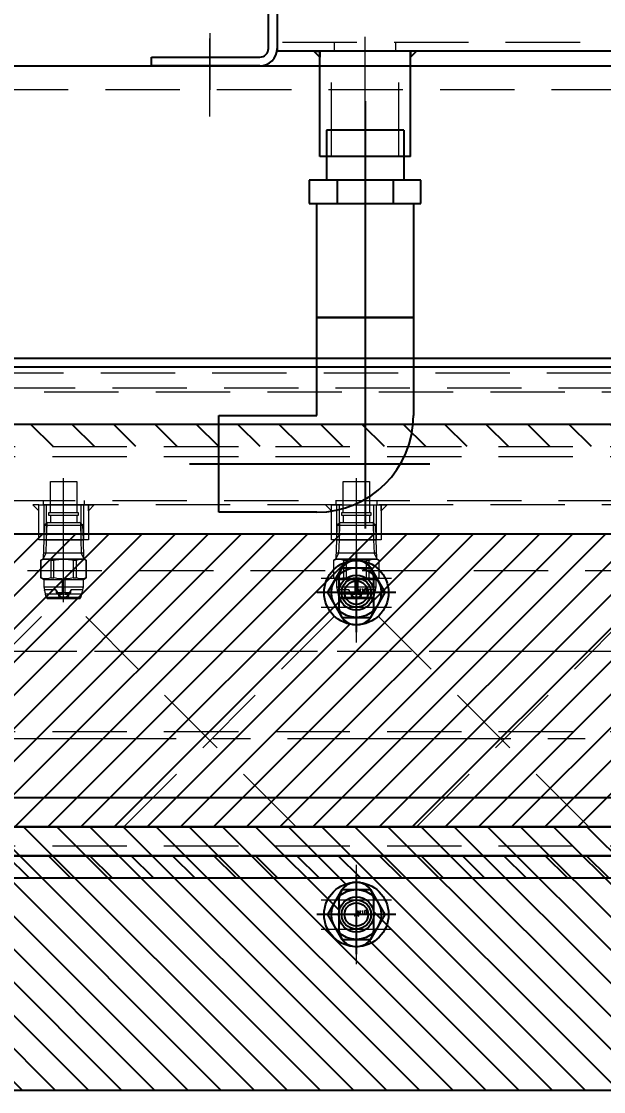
# Model space of a CAD drawing. Header units: millimetres. Extents: x -8731 to 85711, y -14522 to 31379.
# Drawn here: x 74788.5 to 74987.3, y 1697.2 to 2062.9 of the extents above; entities that cross this region are included whole.
import ezdxf
from ezdxf import colors
from ezdxf.entities.mleader import LeaderData, LeaderLine
from ezdxf.enums import TextEntityAlignment as Align
from ezdxf.math import Vec2, Vec3

# ---------------------------------------------------------------- set-up
doc = ezdxf.new("R2010")
doc.units = ezdxf.units.MM
doc.header["$LTSCALE"] = 4
doc.header["$PDMODE"] = 99
doc.header["$PDSIZE"] = 1
for name, pattern in [('CENTER2', [28.575, 19.05, -3.175, 3.175, -3.175]), ('HIDDEN', [9.525, 6.35, -3.175]), ('PHANTOM2', [31.75, 15.875, -3.175, 3.175, -3.175, 3.175, -3.175])]:
    doc.linetypes.add(name, pattern=pattern)
for name, color, linetype, lineweight in [('04_HIDDEN', 2, 'HIDDEN', 13), ('05_CENTER', 4, 'CENTER2', 13), ('06_PHANTOM', 2, 'PHANTOM2', 13), ('08_DIM', 3, 'Continuous', 13)]:
    doc.layers.add(name, color=color, linetype=linetype, lineweight=lineweight)
doc.layers.add('10_DRAFT', color=8, linetype='Continuous', lineweight=0, plot=False)
doc.layers.add('HOJO', color=7, linetype='Continuous')
doc.styles.add('KSS_TXT', font='txt.shx', dxfattribs={"bigfont": 'extfont2.shx'})
doc.styles.add('KSS_TXT_L', font='txt.shx', dxfattribs={"height": 9, "bigfont": 'extfont2.shx'})
doc.styles.get("Standard").update_dxf_attribs({"font": 'txt.shx', "bigfont": 'extfont2.shx'})
doc.dimstyles.new('KSS_DIM', dxfattribs={"dimscale": 3, "dimtxt": 3, "dimasz": 2.5, "dimexe": 1.25, "dimexo": 0.625, "dimtad": 1, "dimdsep": 46, "dimtxsty": 'KSS_TXT', "dimblk": 'OPEN30', "dimcen": 0, "dimazin": 2, "dimtfac": 0.75, "dimtmove": 0, "dimatfit": 3, "dimldrblk": 'OPEN30', "dimfxl": 1, "dimtolj": 1, "dimarcsym": 0})
pattern_1 = [(45, (-37378.324, 1191.48), (-7.0710678, 7.0710678), [])]

# ---------------------------------------------------------------- blocks, each defined once
blk = doc.blocks.new('AM_BALLOON1')
at = {"transparency": 16777216}
blk.add_circle((0, 0), 5, dxfattribs=at)
blk.add_attdef('B_NUMBER', text='', height=3, dxfattribs=at).set_placement((0, 0), align=Align.MIDDLE_CENTER)
blk = doc.blocks.new('_OPEN')
at = {"color": 0, "linetype": 'ByBlock'}
for p, q in [((-1, 0.167), (0, 0)), ((0, 0), (-1, -0.167)), ((0, 0), (-1, 0))]:
    blk.add_line(p, q, dxfattribs=at)
blk = doc.blocks.new('A$C07C31A19_1_1_1')
at = {"color": 0}
blk.add_lwpolyline([(-1000, 950), (1000, 950), (1000, 850), (-1000, 850)], close=True, dxfattribs=at)
at = {"layer": '04_HIDDEN'}
blk.add_line((-1000, 942), (1000, 942), dxfattribs=at)
at = {"layer": '05_CENTER'}
blk.add_line((-850, 932.72), (-850, 959.38), dxfattribs=at)
blk = doc.blocks.new('_Open30')
at = {"color": 0, "linetype": 'ByBlock', "lineweight": -2}
for p, q in [((-1, 0.2679), (0, 0)), ((0, 0), (-1, -0.2679)), ((0, 0), (-1, 0))]:
    blk.add_line(p, q, dxfattribs=at)
blk = doc.blocks.new('*D4639')
at = {"layer": '08_DIM', "color": 0, "lineweight": -2, "transparency": 16777216}
for p, q in [((74602.86, 2055.07), (74602.86, 2869.46)), ((74872.86, 2651.07), (74872.86, 2869.46)), ((74835.36, 2850.71), (74640.36, 2850.71))]:
    blk.add_line(p, q, dxfattribs=at)
at = {"layer": 'Defpoints', "color": 0, "transparency": 16777216}
for p in [(74602.86, 2850.71), (74872.86, 2641.69), (74602.86, 2045.69)]:
    blk.add_point(p, dxfattribs=at)
at = {"layer": '08_DIM', "color": 0, "lineweight": -2, "transparency": 16777216, "xscale": 37.5, "yscale": 37.5, "zscale": 37.5, "rotation": 180}
blk.add_blockref('_Open30', (74602.86, 2850.71), dxfattribs=at)
at = {"layer": '08_DIM', "color": 0, "lineweight": -2, "transparency": 16777216, "xscale": 37.5, "yscale": 37.5, "zscale": 37.5}
blk.add_blockref('_Open30', (74872.86, 2850.71), dxfattribs=at)
at = {"layer": '08_DIM', "color": 0, "transparency": 16777216, "insert": (74737.86, 2882.58), "char_height": 45, "attachment_point": 5, "style": 'KSS_TXT'}
blk.add_mtext('\\A1;270', dxfattribs=at)
blk = doc.blocks.new('*D4655')
at = {"layer": '08_DIM', "color": 0, "lineweight": -2, "transparency": 16777216}
for p, q in [((74752.86, 1934.57), (74752.86, 2191.06)), ((76652.86, 1934.57), (76652.86, 2191.06)), ((74790.36, 2172.31), (76615.36, 2172.31))]:
    blk.add_line(p, q, dxfattribs=at)
at = {"layer": 'Defpoints', "color": 0, "transparency": 16777216}
for p in [(76652.86, 2172.31), (74752.86, 1925.19), (76652.86, 1925.19)]:
    blk.add_point(p, dxfattribs=at)
at = {"layer": '08_DIM', "color": 0, "lineweight": -2, "transparency": 16777216, "xscale": 37.5, "yscale": 37.5, "zscale": 37.5, "rotation": 180}
blk.add_blockref('_Open30', (74752.86, 2172.31), dxfattribs=at)
at = {"layer": '08_DIM', "color": 0, "lineweight": -2, "transparency": 16777216, "xscale": 37.5, "yscale": 37.5, "zscale": 37.5}
blk.add_blockref('_Open30', (76652.86, 2172.31), dxfattribs=at)
at = {"layer": '08_DIM', "color": 0, "transparency": 16777216, "char_height": 45, "attachment_point": 5, "style": 'KSS_TXT'}
for s, insert in [('\\A1;1900', (76120.91, 2204.18)), ('\\A1;(濾布幅)', (76120.91, 2140.43))]:
    blk.add_mtext(s, dxfattribs=dict(at, insert=insert))
blk = doc.blocks.new('A$C10D23A00_1_1_1')
at = {"color": 0}
for points in [[(-959, 30), (959, 30)], [(959, -30), (-959, -30)]]:
    blk.add_lwpolyline(points, dxfattribs=at)
at = {"layer": '05_CENTER'}
blk.add_line((1081.54, 0), (-1081.54, 0), dxfattribs=at)
blk = doc.blocks.new('A$C398827A2_1_1_1')
blk.add_blockref('A$C10D23A00_1_1_1', (1050, -60.5))
blk = doc.blocks.new('A$C762A3C0D_1_1')
blk.add_blockref('A$C398827A2_1_1_1', (0, -69.5))
blk = doc.blocks.new('A$C7E840582_1_1_1')
h = blk.add_hatch()
h.set_pattern_fill('_USER', color=3, scale=10, angle=45, pattern_type=0)
h.set_pattern_definition(pattern_1)
h.paths.add_polyline_path([(980, 69.9), (979, 69.9), (979, 77.5), (980, 76.5)])
h.paths.add_polyline_path([(979, 69.9), (-980, 69.9), (-980, 76.5), (-979, 77.5), (979, 77.5)])
h = blk.add_hatch()
h.set_pattern_fill('_USER', color=3, scale=10, angle=45, pattern_type=0)
h.set_pattern_definition(pattern_1)
h.paths.add_polyline_path([(979, -77.5), (980, -76.5), (980, -69.9), (979, -69.9)])
h.paths.add_polyline_path([(979, -69.9), (-980, -69.9), (-980, -76.5), (-979, -77.5), (979, -77.5)])
at = {"color": 0}
blk.add_lwpolyline([(-979, 77.5), (979, 77.5), (980, 76.5), (980, -76.5), (979, -77.5), (-979, -77.5), (-980, -76.5), (-980, 76.5)], close=True, dxfattribs=at)
at = {"layer": '04_HIDDEN'}
for p, q in [((-980, 69.9), (980, 69.9)), ((-980, 66.5), (980, 66.5)), ((-980, -66.5), (980, -66.5)), ((-980, -69.9), (980, -69.9))]:
    blk.add_line(p, q, dxfattribs=at)
for points in [[(-980, 27.5), (980, 27.5)], [(980, -27.5), (-980, -27.5)]]:
    blk.add_lwpolyline(points, dxfattribs=at)
at = {"layer": '05_CENTER'}
blk.add_line((-1232.35, 0), (1092.61, 0), dxfattribs=at)
blk = doc.blocks.new('A$C141724F6_1_1')
at = {"xscale": -1, "rotation": 180}
blk.add_blockref('A$C7E840582_1_1_1', (1050, -73), dxfattribs=at)
blk = doc.blocks.new('A$C28002627_1_1_1')
at = {"color": 0, "linetype": 'CENTER2'}
for p, q in [((0, -11.18), (0, 11.18)), ((-11.18, 0), (11.18, 0))]:
    blk.add_line(p, q, dxfattribs=at)
at = {"color": 0}
for p, q in [((-9.81, 0), (-4.91, 8.5)), ((-4.91, 8.5), (4.91, 8.5)), ((4.91, 8.5), (9.81, 0)), ((-4.91, -8.5), (-9.81, 0)), ((9.81, 0), (4.91, -8.5)), ((4.91, -8.5), (-4.91, -8.5))]:
    blk.add_line(p, q, dxfattribs=at)
at = {"layer": '10_DRAFT', "style": 'KSS_TXT_L'}
blk.add_text('BT-M10', height=0.3, dxfattribs=at).set_placement((-0.7, -0.54))
blk = doc.blocks.new('A$C11D0153E_1_1')
at = {"color": 0}
blk.add_lwpolyline([(27, -150), (2033, -150), (2035, -148), (2035, -3), (25, -3), (25, -148)], close=True, dxfattribs=at)
blk.add_circle((230, -80), 6, dxfattribs=at)
at = {"layer": '04_HIDDEN'}
blk.add_line((2035, -5), (25, -5), dxfattribs=at)
at = {"layer": '05_CENTER'}
for p, q in [((230, -89.34), (230, -70.66)), ((239.34, -80), (220.66, -80))]:
    blk.add_line(p, q, dxfattribs=at)
at = {"layer": '04_HIDDEN'}
blk.add_blockref('A$C28002627_1_1_1', (230, -80), dxfattribs=at)
blk = doc.blocks.new('A$C46CA3476_1_1')
at = {"color": 0}
blk.add_lwpolyline([(-998, -20), (998, -20), (1000, -18), (1000, 68), (998, 70), (-998, 70), (-1000, 68), (-1000, -18)], close=True, dxfattribs=at)
blk.add_circle((-800, 50), 6, dxfattribs=at)
at = {"layer": '05_CENTER'}
for p, q in [((-800, 40.66), (-800, 59.34)), ((-790.66, 50), (-809.34, 50))]:
    blk.add_line(p, q, dxfattribs=at)
blk = doc.blocks.new('10b_2_1')
at = {"color": 0, "linetype": 'CENTER2'}
for p, q in [((0, -13.51), (0, 13.51)), ((13.51, 0), (-13.51, 0))]:
    blk.add_line(p, q, dxfattribs=at)
at = {"color": 0}
for p, q in [((-4.9, 8.49), (-9.8, 0)), ((-4.9, 8.49), (4.9, 8.49)), ((9.8, 0), (4.9, 8.49)), ((-9.8, 0), (-4.9, -8.49)), ((4.9, -8.49), (9.8, 0)), ((-4.9, -8.49), (4.9, -8.49))]:
    blk.add_line(p, q, dxfattribs=at)
for radius in [11, 8.49, 5, 4]:
    blk.add_circle((0, 0), radius, dxfattribs=at)
at = {"layer": '10_DRAFT', "style": 'KSS_TXT'}
blk.add_text('M10', height=1.25, dxfattribs=at).set_placement((0.26, 0.12))
blk = doc.blocks.new('A$C3DF50A72_1_1')
at = {"color": 0}
for p, q in [((2.37, 4.5), (0, 4.5)), ((3.37, 4.5), (14, 4.5)), ((14, 4.5), (14, -4.5)), ((2.37, -4.5), (0, -4.5)), ((14, -4.5), (3.37, -4.5))]:
    blk.add_line(p, q, dxfattribs=at)
blk.add_lwpolyline([(2.37, 5), (3.37, 5), (3.37, -5), (2.37, -5)], close=True, dxfattribs=at)
at = {"layer": '05_CENTER', "color": 0}
blk.add_line((0, 0), (15.13, 0), dxfattribs=at)
blk = doc.blocks.new('1／4MVEP9010S303Wa_1_1')
at = {"color": 0}
for p, q in [((-12.91, 7.75), (-13.49, 6.75)), ((-6.94, 7.75), (-12.91, 7.75)), ((-12.91, 7.75), (-12.91, 7.73)), ((-12.91, 7.73), (-6.94, 7.73)), ((-6.49, 6.97), (-6.94, 7.75)), ((-6.94, 7.75), (-6.94, 7.73)), ((-19.99, 5.42), (-19.99, -5.42)), ((-19.58, 5.93), (-18.49, 6.13)), ((-19.58, 5.93), (-19.58, -5.93)), ((-15.99, 6.75), (-16.99, 6.57)), ((-13.49, 6.75), (-15.99, 6.75)), ((-15.99, 6.75), (-15.99, -6.75)), ((-13.49, 6.75), (-13.49, -6.75)), ((-6.94, 4.4), (-12.91, 4.4)), ((-12.91, 4.4), (-12.91, 3.33)), ((-6.94, 4.4), (-6.94, 3.33)), ((-6.49, 6.97), (-6.49, -6.97)), ((-4.49, 6.05), (-6.49, 6.97)), ((0, 6.77), (-6.49, 6.97)), ((-4.49, -6.91), (-4.49, 6.91)), ((0, 5.91), (-4.49, 6.05)), ((-12.91, 3.33), (-6.94, 3.33)), ((-6.94, -3.33), (-12.91, -3.33)), ((-12.91, -3.33), (-12.91, -4.4)), ((-6.94, -3.33), (-6.94, -4.4)), ((-18.49, -6.13), (-19.58, -5.93)), ((-16.99, -6.57), (-15.99, -6.75)), ((-15.99, -6.75), (-13.49, -6.75)), ((-13.49, -6.75), (-12.91, -7.75)), ((-12.91, -4.4), (-6.94, -4.4)), ((-6.94, -7.75), (-6.49, -6.97)), ((-4.49, -6.05), (-6.49, -6.97)), ((-6.49, -6.97), (0, -6.77)), ((0, -5.91), (-4.49, -6.05)), ((-6.94, -7.73), (-12.91, -7.73)), ((-12.91, -7.73), (-12.91, -7.75)), ((-12.91, -7.75), (-6.94, -7.75)), ((-6.94, -7.73), (-6.94, -7.75))]:
    blk.add_line(p, q, dxfattribs=at)
for points in [[(-12.91, 4.4), (-13.07, 4.74), (-13.19, 5.08), (-13.28, 5.42), (-13.33, 5.78), (-13.34, 6.13), (-13.32, 6.49), (-13.26, 6.8), (-13.17, 7.11), (-13.05, 7.42), (-12.91, 7.73)], [(-6.94, 7.73), (-6.79, 7.39), (-6.66, 7.05), (-6.57, 6.7), (-6.52, 6.35), (-6.51, 5.99), (-6.54, 5.64), (-6.6, 5.33), (-6.68, 5.02), (-6.8, 4.71), (-6.94, 4.4)], [(-19.58, 5.93), (-19.66, 5.91), (-19.75, 5.87), (-19.81, 5.82), (-19.87, 5.75), (-19.92, 5.68), (-19.96, 5.6), (-19.98, 5.52), (-19.99, 5.43), (-19.99, 5.42)], [(-18.49, 6.13), (-18.24, 6.18), (-17.99, 6.24), (-17.76, 6.3), (-17.54, 6.37), (-17.36, 6.43), (-17.28, 6.46), (-17.2, 6.49), (-17.09, 6.53), (-17.05, 6.55), (-17.02, 6.56), (-16.99, 6.57), (-16.99, 6.57)], [(-12.91, -3.33), (-13.04, -2.77), (-13.15, -2.21), (-13.23, -1.65), (-13.3, -1.08), (-13.34, -0.5), (-13.35, 0.07), (-13.33, 0.62), (-13.29, 1.16), (-13.23, 1.7), (-13.14, 2.25), (-13.04, 2.79), (-12.91, 3.33)], [(-6.94, 3.33), (-6.81, 2.77), (-6.71, 2.21), (-6.62, 1.65), (-6.56, 1.08), (-6.52, 0.5), (-6.51, -0.08), (-6.52, -0.62), (-6.56, -1.16), (-6.63, -1.7), (-6.71, -2.25), (-6.82, -2.79), (-6.94, -3.33)], [(-19.99, -5.42), (-19.98, -5.53), (-19.95, -5.62), (-19.91, -5.7), (-19.86, -5.77), (-19.79, -5.83), (-19.72, -5.88), (-19.64, -5.91), (-19.58, -5.93)], [(-16.99, -6.57), (-17, -6.57), (-17.05, -6.55), (-17.14, -6.52), (-17.25, -6.47), (-17.4, -6.42), (-17.59, -6.36), (-17.8, -6.29), (-18.04, -6.23), (-18.3, -6.17), (-18.49, -6.13)], [(-12.91, -7.73), (-13.07, -7.39), (-13.19, -7.05), (-13.28, -6.7), (-13.33, -6.35), (-13.34, -5.99), (-13.32, -5.64), (-13.26, -5.33), (-13.17, -5.02), (-13.05, -4.71), (-12.91, -4.4)], [(-6.94, -4.4), (-6.79, -4.74), (-6.66, -5.08), (-6.57, -5.42), (-6.52, -5.78), (-6.51, -6.13), (-6.54, -6.49), (-6.6, -6.8), (-6.68, -7.11), (-6.8, -7.42), (-6.94, -7.73)]]:
    blk.add_lwpolyline(points, dxfattribs=at)
at = {"layer": '04_HIDDEN', "color": 0}
for p, q in [((-18.49, 1.89), (-18.49, 6.13)), ((-16.99, 2.6), (-16.99, 6.57)), ((-18.49, 1.89), (-19.99, 1.54)), ((-19.49, 0.98), (-18.59, 1.89)), ((-19.49, 0.98), (-19.49, -0.98)), ((-18.59, 0.46), (-18.59, 1.89)), ((-13.49, 0.46), (-18.59, 0.46)), ((-17.99, 2.5), (-18.39, 2.1)), ((-18.39, 0.5), (-18.39, 2.1)), ((-13.49, 0.5), (-18.39, 0.5)), ((-16.99, 2.6), (-17.99, 2.5)), ((-17.99, 2.5), (-17.99, -2.5)), ((-17.96, 2.07), (-17.99, 2.06)), ((-17.96, 2.07), (-17.96, -2.07)), ((-19.99, -1.54), (-18.49, -1.89)), ((-18.59, -1.89), (-19.49, -0.98)), ((-13.49, -0.46), (-18.59, -0.46)), ((-18.59, -1.89), (-18.59, -0.46)), ((-18.49, -6.13), (-18.49, -1.89)), ((-18.39, -0.5), (-13.49, -0.5)), ((-18.39, -2.1), (-18.39, -0.5)), ((-18.39, -2.1), (-17.99, -2.5)), ((-17.96, -2.07), (-17.99, -2.06)), ((-17.99, -2.5), (-16.99, -2.6)), ((-16.99, -6.57), (-16.99, -2.6))]:
    blk.add_line(p, q, dxfattribs=at)
for points in [[(-18.59, 1.89), (-18.52, 1.96), (-18.45, 2.03), (-18.41, 2.07), (-18.4, 2.09), (-18.39, 2.1)], [(-18.39, 0.5), (-18.39, 0.5), (-18.41, 0.49), (-18.44, 0.48), (-18.49, 0.47), (-18.55, 0.46), (-18.59, 0.46)], [(-17.99, 2.06), (-18.23, 1.97), (-18.36, 1.93), (-18.49, 1.89)], [(-16.99, 2.6), (-17, 2.6), (-17.03, 2.57), (-17.09, 2.53), (-17.18, 2.47), (-17.3, 2.4), (-17.45, 2.31), (-17.63, 2.22), (-17.79, 2.14), (-17.96, 2.07)], [(-18.59, -0.46), (-18.53, -0.46), (-18.47, -0.47), (-18.43, -0.49), (-18.4, -0.5), (-18.39, -0.5)], [(-18.39, -2.1), (-18.39, -2.1), (-18.4, -2.09), (-18.41, -2.08), (-18.45, -2.04), (-18.52, -1.96), (-18.59, -1.89)], [(-18.49, -1.89), (-18.36, -1.93), (-18.24, -1.96), (-18.11, -2.01), (-17.99, -2.06)], [(-17.96, -2.07), (-17.74, -2.17), (-17.53, -2.27), (-17.34, -2.38), (-17.26, -2.43), (-17.18, -2.47), (-17.09, -2.53), (-17.02, -2.58), (-16.99, -2.6), (-16.99, -2.6)]]:
    blk.add_lwpolyline(points, dxfattribs=at)
at = {"layer": '05_CENTER', "color": 0}
blk.add_line((-21.29, 0), (6.01, 0), dxfattribs=at)
at = {"layer": '10_DRAFT'}
for p, q in [((0, 6.77), (0, -6.77)), ((5.01, 6.61), (0, 6.77)), ((5.73, 5.73), (0, 5.91)), ((6.01, 5.39), (5.01, 6.61)), ((5.01, 6.61), (5.01, -6.61)), ((6.01, 5.39), (6.01, -5.39)), ((6.01, 5.38), (6.01, -5.38)), ((5.73, -5.73), (0, -5.91)), ((0, -6.77), (5.01, -6.61)), ((5.01, -6.61), (6.01, -5.39))]:
    blk.add_line(p, q, dxfattribs=at)
blk.add_blockref('A$C3DF50A72_1_1', (6.01, 0), dxfattribs=at)
blk = doc.blocks.new('A$C67362F98_1_1')
at = {"color": 0}
blk.add_lwpolyline([(1100, -20), (-1150, -20), (-1150, 20), (1100, 20)], close=True, dxfattribs=at)
at = {"color": 3}
for points in [[(-908.5, -20), (-910.5, -20), (-908.5, -22), (-908.5, -22)], [(-891.5, -20), (-889.5, -20), (-891.5, -22), (-891.5, -22)], [(-808.5, -20), (-810.5, -20), (-808.5, -22), (-808.5, -22)], [(-791.5, -20), (-789.5, -20), (-791.5, -22), (-791.5, -22)]]:
    blk.add_lwpolyline(points, close=True, dxfattribs=at)
for points in [[(-891.5, -20), (-891.5, -32), (-908.5, -32), (-908.5, -20)], [(-791.5, -20), (-791.5, -32), (-808.5, -32), (-808.5, -20)]]:
    blk.add_lwpolyline(points, close=True)
at = {"layer": '04_HIDDEN'}
for p, q in [((1100, 18.5), (-1150, 18.5)), ((-1150, -18.5), (1100, -18.5)), ((-907, -18.5), (-907, -20)), ((-906.77, -20), (-906.77, -32)), ((-905.91, -20), (-905.91, -32)), ((-894.09, -20), (-894.09, -32)), ((-893.23, -20), (-893.23, -32)), ((-893, -18.5), (-893, -20)), ((-807, -18.5), (-807, -20)), ((-806.77, -20), (-806.77, -32)), ((-805.91, -20), (-805.91, -32)), ((-794.09, -20), (-794.09, -32)), ((-793.23, -20), (-793.23, -32)), ((-793, -18.5), (-793, -20))]:
    blk.add_line(p, q, dxfattribs=at)
at = {"layer": '05_CENTER'}
for p, q in [((-900, -35.32), (-900, -16.28)), ((-800, -35.32), (-800, -16.28))]:
    blk.add_line(p, q, dxfattribs=at)
blk = doc.blocks.new('A$C0C3B4FB7_1_1')
at = {"color": 4}
for p, q in [((-979.41, -110), (-900, -30.59)), ((-820.59, -110), (-900, -30.59)), ((-879.41, -110), (-800, -30.59)), ((-720.59, -110), (-800, -30.59)), ((-779.41, -110), (-700, -30.59))]:
    blk.add_line(p, q, dxfattribs=at)
blk.add_blockref('A$C67362F98_1_1', (0, 20))
at = {"color": 4, "rotation": 90}
for p in [(-900, -12), (-800, -12)]:
    blk.add_blockref('1／4MVEP9010S303Wa_1_1', p, dxfattribs=at)
blk = doc.blocks.new('A$C75D40B34_1_1')
h = blk.add_hatch()
h.set_pattern_fill('_USER', color=3, scale=8, angle=45, pattern_type=0)
h.set_pattern_definition([(45, (8933.499, 6951.158), (-5.656854, 5.656854), [])])
h.paths.add_polyline_path([(-998, 70), (-1000, 68), (-1000, -28), (-998, -30), (998, -30), (1000, -28), (1000, 68), (998, 70)])
h.paths.add_polyline_path([(-954, 5), (-954, -5, -1), (-966, -5), (-966, 5, -1)], flags=16)
h.paths.add_polyline_path([(-806, 45), (-806, 55, -1), (-794, 55), (-794, 45, -1)], flags=16)
h.paths.add_polyline_path([(-634, 5), (-634, -5, -1), (-646, -5), (-646, 5, -1)], flags=16)
h.paths.add_polyline_path([(-486, 45), (-486, 55, -1), (-474, 55), (-474, 45, -1)], flags=16)
h.paths.add_polyline_path([(-326, 5, -1), (-314, 5), (-314, -5, -1), (-326, -5)], flags=16)
h.paths.add_polyline_path([(-166, 45), (-166, 55, -1), (-154, 55), (-154, 45, -1)], flags=16)
h.paths.add_polyline_path([(-6, 5, -1), (6, 5), (6, -5, -1), (-6, -5)], flags=16)
h.paths.add_polyline_path([(154, 45), (154, 55, -1), (166, 55), (166, 45, -1)], flags=16)
h.paths.add_polyline_path([(314, 5, -1), (326, 5), (326, -5, -1), (314, -5)], flags=16)
h.paths.add_polyline_path([(474, 45), (474, 55, -1), (486, 55), (486, 45, -1)], flags=16)
h.paths.add_polyline_path([(634, 5, -1), (646, 5), (646, -5, -1), (634, -5)], flags=16)
h.paths.add_polyline_path([(794, 45), (794, 55, -1), (806, 55), (806, 45, -1)], flags=16)
h.paths.add_polyline_path([(954, 5, -1), (966, 5), (966, -5, -1), (954, -5)], flags=16)
at = {"color": 0}
blk.add_lwpolyline([(-998, -30), (998, -30), (1000, -28), (1000, 68), (998, 70), (-998, 70), (-1000, 68), (-1000, -28)], close=True, dxfattribs=at)
blk.add_lwpolyline([(-806, 55), (-806, 45, 1), (-794, 45), (-794, 55, 1)], format="xyb", close=True, dxfattribs=at)
at = {"layer": '05_CENTER'}
for p, q in [((-800, 33), (-800, 67)), ((-812, 55), (-788, 55)), ((-812, 50), (-788, 50)), ((-812, 45), (-788, 45))]:
    blk.add_line(p, q, dxfattribs=at)
blk = doc.blocks.new('A$C433F3B64_1_1')
at = {"color": 0}
blk.add_lwpolyline([(-1200, 60), (1200, 60), (1200, -60), (-1200, -60)], close=True, dxfattribs=at)
blk.add_circle((-800, 40), 6, dxfattribs=at)
at = {"layer": '05_CENTER'}
for p, q in [((-800, 30.66), (-800, 49.34)), ((-790.66, 40), (-809.34, 40))]:
    blk.add_line(p, q, dxfattribs=at)
at = {"layer": '04_HIDDEN'}
blk.add_blockref('A$C28002627_1_1_1', (-800, 40), dxfattribs=at)
blk = doc.blocks.new('A$C4E6B2AD6_1_1')
h = blk.add_hatch()
h.set_pattern_fill('_USER', color=3, scale=8, angle=135, pattern_type=0)
h.set_pattern_definition([(135, (9279.8095, 5252.723), (-5.656854, -5.656854), [])])
h.paths.add_polyline_path([(-998, 70), (-1000, 68), (-1000, -18), (-998, -20), (998, -20), (1000, -18), (1000, 68), (998, 70)])
h.paths.add_polyline_path([(-954, 5), (-954, -5, -1), (-966, -5), (-966, 5, -1)], flags=16)
h.paths.add_polyline_path([(-806, 35), (-806, 45, -1), (-794, 45), (-794, 35, -1)], flags=16)
h.paths.add_polyline_path([(-634, 5), (-634, -5, -1), (-646, -5), (-646, 5, -1)], flags=16)
h.paths.add_polyline_path([(-486, 35), (-486, 45, -1), (-474, 45), (-474, 35, -1)], flags=16)
h.paths.add_polyline_path([(-314, 5), (-314, -5, -1), (-326, -5), (-326, 5, -1)], flags=16)
h.paths.add_polyline_path([(-166, 35), (-166, 45, -1), (-154, 45), (-154, 35, -1)], flags=16)
h.paths.add_polyline_path([(6, 5), (6, -5, -1), (-6, -5), (-6, 5, -1)], flags=16)
h.paths.add_polyline_path([(154, 35), (154, 45, -1), (166, 45), (166, 35, -1)], flags=16)
h.paths.add_polyline_path([(314, 5, -1), (326, 5), (326, -5, -1), (314, -5)], flags=16)
h.paths.add_polyline_path([(474, 35), (474, 45, -1), (486, 45), (486, 35, -1)], flags=16)
h.paths.add_polyline_path([(634, 5, -1), (646, 5), (646, -5, -1), (634, -5)], flags=16)
h.paths.add_polyline_path([(794, 35), (794, 45, -1), (806, 45), (806, 35, -1)], flags=16)
h.paths.add_polyline_path([(954, 5, -1), (966, 5), (966, -5, -1), (954, -5)], flags=16)
at = {"color": 0}
blk.add_lwpolyline([(-998, -20), (998, -20), (1000, -18), (1000, 68), (998, 70), (-998, 70), (-1000, 68), (-1000, -18)], close=True, dxfattribs=at)
blk.add_lwpolyline([(-806, 45), (-806, 35, 1), (-794, 35), (-794, 45, 1)], format="xyb", close=True, dxfattribs=at)
at = {"layer": '05_CENTER'}
for p, q in [((-800, 23), (-800, 57)), ((-812, 45), (-788, 45)), ((-812, 40), (-788, 40)), ((-812, 35), (-788, 35))]:
    blk.add_line(p, q, dxfattribs=at)
blk = doc.blocks.new('A$C01A747DA_1_1')
at = {"color": 0}
blk.add_lwpolyline([(-998, -20), (998, -20), (1000, -18), (1000, 58), (998, 60), (-998, 60), (-1000, 58), (-1000, -18)], close=True, dxfattribs=at)
blk.add_circle((-800, 40), 6, dxfattribs=at)
at = {"layer": '05_CENTER'}
for p, q in [((-800, 30.66), (-800, 49.34)), ((-790.66, 40), (-809.34, 40))]:
    blk.add_line(p, q, dxfattribs=at)
blk = doc.blocks.new('A$C745B7B9E_1_1')
at = {"layer": '06_PHANTOM', "color": 6}
blk.add_line((-2000, 30), (-100, 30), dxfattribs=at)
for name, p in [('A$C11D0153E_1_1', (-2080, 190)), ('A$C46CA3476_1_1', (-1050, 60)), ('10b_2_1', (-1850, 110)), ('A$C433F3B64_1_1', (-1050, -40)), ('A$C01A747DA_1_1', (-1050, -40)), ('10b_2_1', (-1850, 0))]:
    blk.add_blockref(name, p)
at = {"color": 3}
for name, p in [('A$C75D40B34_1_1', (-1050, 60)), ('A$C4E6B2AD6_1_1', (-1050, -40))]:
    blk.add_blockref(name, p, dxfattribs=at)
at = {"layer": '04_HIDDEN'}
blk.add_blockref('A$C0C3B4FB7_1_1', (-1050, 140), dxfattribs=at)

msp = doc.modelspace()

# ---------------------------------------------------------------- linework, layer by layer
at = {"color": 0}
for p, q in [((74872.86228, 2053.69256), (74872.86228, 2641.69256)), ((74875.86228, 2642.69256), (74875.86228, 2052.69256)), ((75969.86228, 2052.69256), (74875.86228, 2052.69256))]:
    msp.add_line(p, q, dxfattribs=at)
for p, q in [((74921.3573, 2052.69256), (74890.3573, 2052.69256)), ((74890.3573, 2047.69256), (74890.3573, 2052.69256)), ((74921.3573, 2047.69256), (74921.3573, 2052.69256)), ((74832.86228, 2047.69256), (74832.86228, 2050.69256)), ((74832.86228, 2050.69256), (74869.86228, 2050.69256)), ((74869.86228, 2047.69256), (74832.86228, 2047.69256)), ((74890.3573, 2016.69256), (74890.3573, 2047.69256)), ((74921.3573, 2016.69256), (74921.3573, 2047.69256)), ((74921.3573, 2016.69256), (74890.3573, 2016.69256))]:
    msp.add_line(p, q)
at = {"color": 7, "linetype": 'Continuous'}
for p, q in [((74919.0778, 2025.69256), (74892.6368, 2025.69256)), ((74892.6368, 2025.69256), (74892.6368, 2008.69256)), ((74919.0778, 2025.69256), (74919.0778, 2008.69256)), ((74924.93357, 2008.69256), (74886.78102, 2008.69256)), ((74886.78102, 2008.69256), (74886.78102, 2000.69256)), ((74896.3073, 2008.69256), (74896.3073, 2000.69256)), ((74915.4073, 2008.69256), (74915.4073, 2000.69256)), ((74924.93357, 2000.69256), (74924.93357, 2008.69256)), ((74886.78102, 2000.69256), (74924.93357, 2000.69256)), ((74889.3573, 1961.69256), (74889.3573, 2000.69256)), ((74922.3573, 2000.69256), (74922.3573, 1961.69256)), ((74922.3573, 1961.69256), (74889.3573, 1961.69256)), ((74889.3573, 1928.19257), (74889.3573, 1961.69256)), ((74889.3573, 1961.69256), (74922.3573, 1961.69256)), ((74922.3573, 1961.69256), (74922.3573, 1928.19257)), ((74855.8573, 1895.19256), (74855.8573, 1928.19256)), ((74855.8573, 1928.19256), (74889.35729, 1928.19256)), ((74889.35729, 1895.19256), (74855.8573, 1895.19256))]:
    msp.add_line(p, q, dxfattribs=at)
at = {"color": 3}
for points in [[(74890.3573, 2052.69256), (74890.3573, 2050.69256), (74888.3573, 2052.69256), (74888.3573, 2052.69256)], [(74921.3573, 2052.69256), (74921.3573, 2050.69256), (74923.3573, 2052.69256), (74923.3573, 2052.69256)]]:
    msp.add_lwpolyline(points, close=True, dxfattribs=at)
for radius in [6, 3]:
    msp.add_arc((74869.86228, 2053.69256), radius, 270, 0)
at = {"color": 7, "linetype": 'Continuous'}
msp.add_arc((74889.35729, 1928.19257), 33.00001, 270, 0, dxfattribs=at)
at = {"layer": '04_HIDDEN'}
for p, q in [((75969.86228, 2055.69256), (74875.86228, 2055.69256)), ((74895.3573, 2052.69256), (74895.3573, 2055.69256)), ((74916.3573, 2052.69256), (74916.3573, 2055.69256)), ((74894.3573, 2016.69256), (74894.3573, 2052.69256)), ((74917.3573, 2016.69256), (74917.3573, 2052.69256))]:
    msp.add_line(p, q, dxfattribs=at)
at = {"layer": '05_CENTER'}
for p, q in [((74852.86228, 2058.92714), (74852.86228, 2039.52926)), ((74905.8573, 2011.69256), (74905.8573, 2057.69256))]:
    msp.add_line(p, q, dxfattribs=at)
at = {"layer": '06_PHANTOM'}
msp.add_line((74869.86228, 2047.69256), (75975.86228, 2047.69256), dxfattribs=at)
at = {"layer": '06_PHANTOM', "color": 6}
msp.add_lwpolyline([(74752.86232, 1925.19256), (76652.86232, 1925.19256), (76652.86232, 1310.59256), (74752.86232, 1310.59256)], close=True, dxfattribs=at)
at = {"layer": 'HOJO', "color": 2, "linetype": 'Continuous'}
for p, q in [((74905.8573, 2035.69256), (74905.8573, 1951.69256)), ((74905.8573, 1971.69256), (74905.8573, 1889.61372)), ((74845.8573, 1911.69256), (74927.93613, 1911.69256))]:
    msp.add_line(p, q, dxfattribs=at)

# ---------------------------------------------------------------- block references
for name, p in [('A$C07C31A19_1_1_1', (75702.86232, 1097.69256)), ('A$C745B7B9E_1_1', (76752.86232, 1757.69257)), ('A$C141724F6_1_1', (74652.86232, 1920.69256))]:
    msp.add_blockref(name, p)
at = {"layer": '04_HIDDEN'}
msp.add_blockref('A$C762A3C0D_1_1', (74652.86232, 1947.69256), dxfattribs=at)

# ---------------------------------------------------------------- dimensions: what is measured, and where the dimension line sits
at = {"layer": '08_DIM'}
dim = msp.add_linear_dim(base=(74602.86232, 2850.70915), p1=(74872.86228, 2641.69256), p2=(74602.86232, 2045.69256), dimstyle='KSS_DIM', override={"dimscale": 15}, dxfattribs=at)
dim.commit()
dim.dimension.update_dxf_attribs({"geometry": '*D4639', "text_midpoint": (74737.8623, 2882.58415)})
dim = msp.add_linear_dim(base=(76652.86232, 2172.30891), p1=(74752.86232, 1925.19256), p2=(76652.86232, 1925.19256), dimstyle='KSS_DIM', override={"dimscale": 15, "dimpost": '\\X(濾布幅)'}, dxfattribs=at)
dim.commit()
dim.dimension.update_dxf_attribs({"geometry": '*D4655', "text_midpoint": (76120.91059, 2172.30891), "dimtype": 160})

# ---------------------------------------------------------------- leaders
ml = msp.add_multileader_block('Standard', dxfattribs=at)
ml.set_content('AM_BALLOON1', color=256, scale=15)
ml.set_attribute('B_NUMBER', 'C', width=0)
ml.set_leader_properties(color=256, linetype='ByLayer', lineweight=-1)
ml.set_arrow_properties(name='OPEN')
ml.build(insert=Vec2(0, 0))
ml.multileader.update_dxf_attribs({"leader_type": 0, "has_dogleg": 0, "text_right_attachment_type": 6, "dogleg_length": 0, "arrow_head_size": 30, "scale": 15, "block_connection_type": 1})
ctx = ml.context
ctx.base_point, ctx.scale, ctx.char_height, ctx.arrow_head_size, ctx.landing_gap_size, ctx.plane_origin = Vec3(75922.97109, 3336.04157), 15, 60, 30, 30, Vec3(75922.97109, 3336.04157)
ctx.right_attachment, ctx.attachment_type = 6, 1
notes = []
notes.append((ctx, [(0, (0, 0, 0), (0, 0), (1, 0), 1, [])]))
ctx.block.insert = Vec3(75922.97109, 3336.04157)
at = {"layer": '08_DIM', "color": 4}
ml = msp.add_multileader_mtext('Standard', dxfattribs=at)
ml.set_content('レギュレータ(SMC)\\PAR20K-02BG-D -1個', color=4)
ml.set_leader_properties()
ml.set_arrow_properties(name='OPEN30')
ml.build(insert=Vec2(0, 0))
ml.multileader.update_dxf_attribs({"text_left_attachment_type": 6, "text_right_attachment_type": 6, "dogleg_length": 0.36, "arrow_head_size": 37.5, "scale": 6})
ctx = ml.context
ctx.base_point, ctx.scale, ctx.char_height, ctx.arrow_head_size, ctx.landing_gap_size, ctx.plane_origin = Vec3(74231.19063, 3060.25202), 6, 45, 37.5, 30, Vec3(76340.04709, 2690.35599)
ctx.left_attachment, ctx.right_attachment, ctx.text_align_type = 6, 6, 2
notes.append((ctx, [(0, (1, 1, 0), (74980.35063, 3060.25202), (-1, 0), 2.16, [(0, [(75302.80859, 2023.59275)], 0, [])])]))
ctx.mtext.insert, ctx.mtext.alignment, ctx.mtext.flow_direction = Vec3(74948.19063, 3114.25202), 3, 5
at = {"layer": '08_DIM'}
ml = msp.add_multileader_block('Standard', dxfattribs=at)
ml.set_content('AM_BALLOON1', color=256, scale=15)
ml.set_attribute('B_NUMBER', 'G', width=0)
ml.set_leader_properties(color=256, linetype='ByLayer', lineweight=-1)
ml.set_arrow_properties(name='OPEN')
ml.build(insert=Vec2(0, 0))
ml.multileader.update_dxf_attribs({"leader_type": 0, "has_dogleg": 0, "text_right_attachment_type": 6, "dogleg_length": 0, "arrow_head_size": 30, "scale": 15, "block_connection_type": 1})
ctx = ml.context
ctx.base_point, ctx.scale, ctx.char_height, ctx.arrow_head_size, ctx.landing_gap_size, ctx.plane_origin = Vec3(77538.8127, 2880.80037), 15, 60, 30, 30, Vec3(77538.8127, 2880.80037)
ctx.right_attachment, ctx.attachment_type = 6, 1
notes.append((ctx, [(0, (0, 0, 0), (0, 0), (1, 0), 1, [])]))
ctx.block.insert = Vec3(77538.8127, 2880.80037)
ml = msp.add_multileader_block('Standard', dxfattribs=at)
ml.set_content('AM_BALLOON1', color=256, scale=15)
ml.set_attribute('B_NUMBER', 'H', width=0)
ml.set_leader_properties(color=256, linetype='ByLayer', lineweight=-1)
ml.set_arrow_properties(name='OPEN')
ml.build(insert=Vec2(0, 0))
ml.multileader.update_dxf_attribs({"leader_type": 0, "has_dogleg": 0, "text_right_attachment_type": 6, "dogleg_length": 0, "arrow_head_size": 30, "scale": 15, "block_connection_type": 1})
ctx = ml.context
ctx.base_point, ctx.scale, ctx.char_height, ctx.arrow_head_size, ctx.landing_gap_size, ctx.plane_origin = Vec3(77409.17981, 2739.35861), 15, 60, 30, 30, Vec3(77409.17981, 2739.35861)
ctx.right_attachment, ctx.attachment_type = 6, 1
notes.append((ctx, [(0, (0, 0, 0), (0, 0), (1, 0), 1, [])]))
ctx.block.insert = Vec3(77409.17981, 2739.35861)
ml = msp.add_multileader_block('Standard', dxfattribs=at)
ml.set_content('AM_BALLOON1', color=256, scale=15)
ml.set_attribute('B_NUMBER', 'I', width=0)
ml.set_leader_properties(color=256, linetype='ByLayer', lineweight=-1)
ml.set_arrow_properties(name='OPEN')
ml.build(insert=Vec2(0, 0))
ml.multileader.update_dxf_attribs({"leader_type": 0, "has_dogleg": 0, "text_right_attachment_type": 6, "dogleg_length": 0, "arrow_head_size": 30, "scale": 15, "block_connection_type": 1})
ctx = ml.context
ctx.base_point, ctx.scale, ctx.char_height, ctx.arrow_head_size, ctx.landing_gap_size, ctx.plane_origin = Vec3(77551.89496, 2589.59678), 15, 60, 30, 30, Vec3(77551.89496, 2589.59678)
ctx.right_attachment, ctx.attachment_type = 6, 1
notes.append((ctx, [(0, (0, 0, 0), (0, 0), (1, 0), 1, [])]))
ctx.block.insert = Vec3(77551.89496, 2589.59678)
ml = msp.add_multileader_block('Standard', dxfattribs=at)
ml.set_content('AM_BALLOON1', color=256, scale=6.25)
ml.set_attribute('B_NUMBER', '120', width=0)
ml.set_leader_properties(color=256, linetype='ByLayer', lineweight=-1)
ml.set_arrow_properties(name='OPEN')
ml.build(insert=Vec2(0, 0))
ml.multileader.update_dxf_attribs({"leader_type": 0, "has_dogleg": 0, "text_right_attachment_type": 6, "dogleg_length": 0, "arrow_head_size": 12.5, "scale": 2.5, "block_connection_type": 1})
ctx = ml.context
ctx.base_point, ctx.scale, ctx.char_height, ctx.arrow_head_size, ctx.landing_gap_size, ctx.plane_origin = Vec3(82283.06772, 2548.57113), 2.5, 25, 12.5, 12.5, Vec3(82283.06772, 2548.57113)
ctx.right_attachment, ctx.attachment_type = 6, 1
notes.append((ctx, [(0, (0, 0, 0), (0, 0), (1, 0), 1, [])]))
ctx.block.insert = Vec3(82283.06772, 2548.57113)
for ctx, leaders in notes:
    for number, flags, end, landing, length, lines in leaders:
        leader = LeaderData()
        leader.index, (leader.has_last_leader_line, leader.has_dogleg_vector, leader.attachment_direction) = number, flags
        leader.last_leader_point, leader.dogleg_vector, leader.dogleg_length = Vec3(end), Vec3(landing), length
        for number, points, colour, breaks in lines:
            line = LeaderLine()
            line.index, line.vertices, line.color, line.breaks = number, Vec3.list(points), colors.encode_raw_color(colour), breaks
            leader.lines.append(line)
        ctx.leaders.append(leader)

doc.saveas('drawing.dxf')
